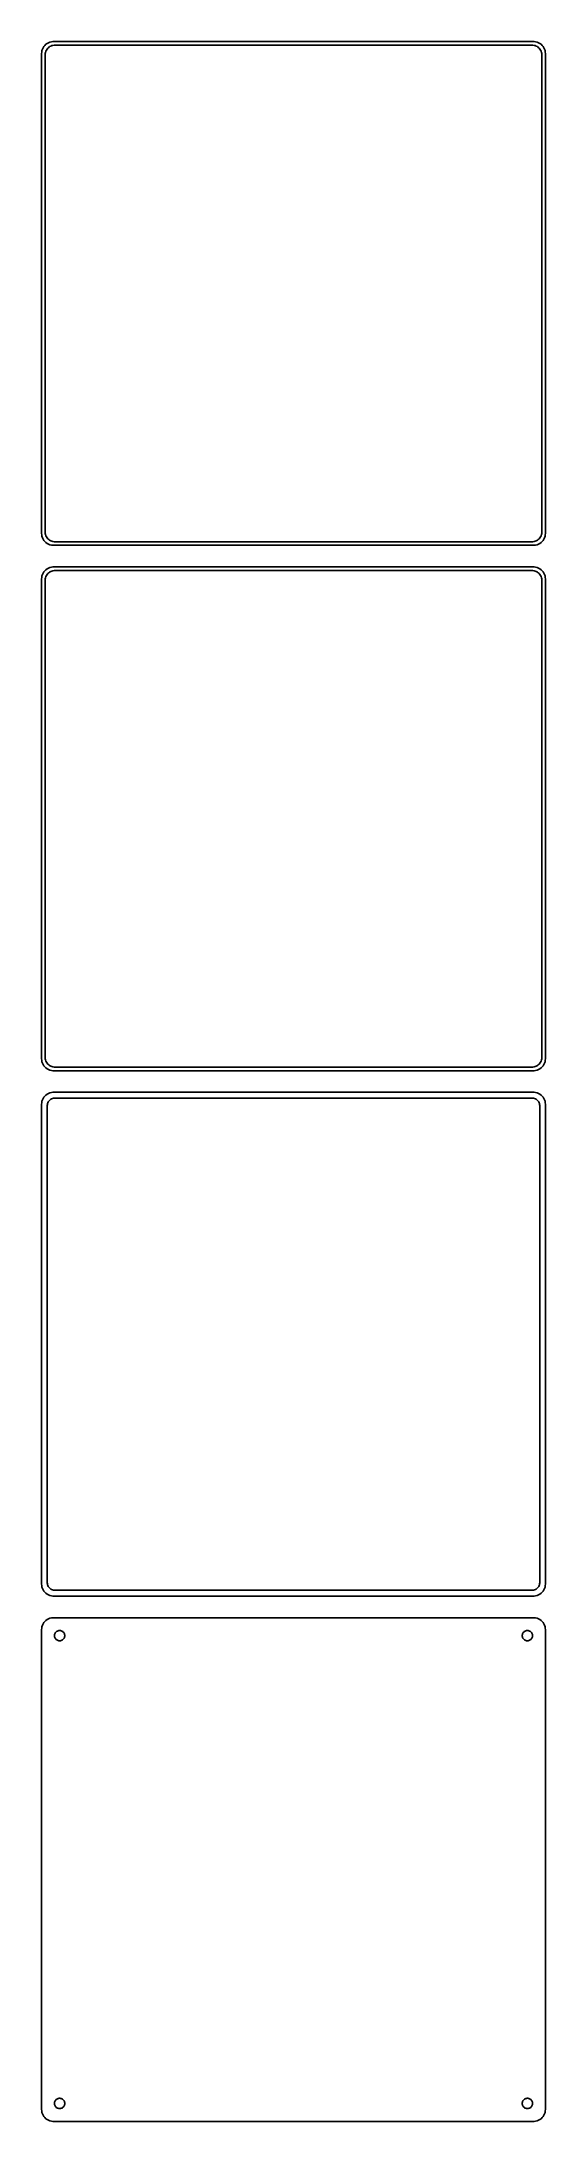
# Model space of a CAD drawing. Header units: metres. Extents: x -105 to 105, y 771 to 1638.
import ezdxf

# ---------------------------------------------------------------- set-up
doc = ezdxf.new("R2010")
doc.units = ezdxf.units.M

msp = doc.modelspace()

# ---------------------------------------------------------------- linework, layer by layer
for p, q in [((-104.961, 1633.63), (-105, 1633)), ((-105, 1633), (-105, 1433)), ((-104.843, 1634.24), (-104.961, 1633.63)), ((-104.649, 1634.84), (-104.843, 1634.24)), ((-104.382, 1635.41), (-104.649, 1634.84)), ((-104.045, 1635.94), (-104.382, 1635.41)), ((-103.645, 1636.42), (-104.045, 1635.94)), ((-103.187, 1636.85), (-103.645, 1636.42)), ((-103.5, 1632.5), (-103.468, 1633)), ((-103.5, 1433.5), (-103.5, 1632.5)), ((-103.468, 1633), (-103.374, 1633.49)), ((-103.374, 1633.49), (-103.219, 1633.97)), ((-103.219, 1633.97), (-103.005, 1634.43)), ((-102.679, 1637.22), (-103.187, 1636.85)), ((-103.005, 1634.43), (-102.736, 1634.85)), ((-102.736, 1634.85), (-102.416, 1635.24)), ((-102.129, 1637.52), (-102.679, 1637.22)), ((-102.416, 1635.24), (-102.05, 1635.58)), ((-101.545, 1637.76), (-102.129, 1637.52)), ((-102.05, 1635.58), (-101.643, 1635.88)), ((-101.643, 1635.88), (-101.203, 1636.12)), ((-100.937, 1637.91), (-101.545, 1637.76)), ((-101.203, 1636.12), (-100.736, 1636.3)), ((-100.314, 1637.99), (-100.937, 1637.91)), ((-100.736, 1636.3), (-100.25, 1636.43)), ((100.314, 1637.99), (-100.314, 1637.99)), ((-100.25, 1636.43), (-99.7512, 1636.49)), ((-99.7512, 1636.49), (99.7512, 1636.49)), ((99.7512, 1636.49), (100.25, 1636.43)), ((100.25, 1636.43), (100.736, 1636.3)), ((100.937, 1637.91), (100.314, 1637.99)), ((100.736, 1636.3), (101.203, 1636.12)), ((101.545, 1637.76), (100.937, 1637.91)), ((101.203, 1636.12), (101.643, 1635.88)), ((102.129, 1637.52), (101.545, 1637.76)), ((101.643, 1635.88), (102.05, 1635.58)), ((102.05, 1635.58), (102.416, 1635.24)), ((102.679, 1637.22), (102.129, 1637.52)), ((102.416, 1635.24), (102.736, 1634.85)), ((103.187, 1636.85), (102.679, 1637.22)), ((102.736, 1634.85), (103.005, 1634.43)), ((103.005, 1634.43), (103.219, 1633.97)), ((103.645, 1636.42), (103.187, 1636.85)), ((103.219, 1633.97), (103.374, 1633.49)), ((103.374, 1633.49), (103.468, 1633)), ((103.468, 1633), (103.5, 1632.5)), ((103.5, 1632.5), (103.5, 1433.5)), ((104.045, 1635.94), (103.645, 1636.42)), ((104.382, 1635.41), (104.045, 1635.94)), ((104.649, 1634.84), (104.382, 1635.41)), ((104.843, 1634.24), (104.649, 1634.84)), ((104.961, 1633.63), (104.843, 1634.24)), ((105, 1633), (104.961, 1633.63)), ((105, 1433), (105, 1633)), ((-105, 1433), (-104.961, 1432.37)), ((-104.961, 1432.37), (-104.843, 1431.76)), ((-104.843, 1431.76), (-104.649, 1431.16)), ((-104.649, 1431.16), (-104.382, 1430.59)), ((-104.382, 1430.59), (-104.045, 1430.06)), ((-103.468, 1433), (-103.5, 1433.5)), ((-103.374, 1432.51), (-103.468, 1433)), ((-103.219, 1432.03), (-103.374, 1432.51)), ((-103.005, 1431.57), (-103.219, 1432.03)), ((-102.736, 1431.15), (-103.005, 1431.57)), ((-102.416, 1430.76), (-102.736, 1431.15)), ((-102.05, 1430.42), (-102.416, 1430.76)), ((102.416, 1430.76), (102.05, 1430.42)), ((102.736, 1431.15), (102.416, 1430.76)), ((103.005, 1431.57), (102.736, 1431.15)), ((103.219, 1432.03), (103.005, 1431.57)), ((103.374, 1432.51), (103.219, 1432.03)), ((103.468, 1433), (103.374, 1432.51)), ((103.5, 1433.5), (103.468, 1433)), ((104.045, 1430.06), (104.382, 1430.59)), ((104.382, 1430.59), (104.649, 1431.16)), ((104.649, 1431.16), (104.843, 1431.76)), ((104.843, 1431.76), (104.961, 1432.37)), ((104.961, 1432.37), (105, 1433)), ((-104.045, 1430.06), (-103.645, 1429.58)), ((-103.645, 1429.58), (-103.187, 1429.15)), ((-103.187, 1429.15), (-102.679, 1428.78)), ((-102.679, 1428.78), (-102.129, 1428.48)), ((-102.129, 1428.48), (-101.545, 1428.24)), ((-101.643, 1430.12), (-102.05, 1430.42)), ((-101.203, 1429.88), (-101.643, 1430.12)), ((-101.545, 1428.24), (-100.937, 1428.09)), ((-100.736, 1429.7), (-101.203, 1429.88)), ((-100.937, 1428.09), (-100.314, 1428.01)), ((-100.25, 1429.57), (-100.736, 1429.7)), ((-100.314, 1428.01), (100.314, 1428.01)), ((-99.7512, 1429.51), (-100.25, 1429.57)), ((99.7512, 1429.51), (-99.7512, 1429.51)), ((100.25, 1429.57), (99.7512, 1429.51)), ((100.736, 1429.7), (100.25, 1429.57)), ((100.314, 1428.01), (100.937, 1428.09)), ((101.203, 1429.88), (100.736, 1429.7)), ((100.937, 1428.09), (101.545, 1428.24)), ((101.643, 1430.12), (101.203, 1429.88)), ((101.545, 1428.24), (102.129, 1428.48)), ((102.05, 1430.42), (101.643, 1430.12)), ((102.129, 1428.48), (102.679, 1428.78)), ((102.679, 1428.78), (103.187, 1429.15)), ((103.187, 1429.15), (103.645, 1429.58)), ((103.645, 1429.58), (104.045, 1430.06)), ((-104.961, 1414.63), (-105, 1414)), ((-105, 1414), (-105, 1214)), ((-104.843, 1415.24), (-104.961, 1414.63)), ((-104.649, 1415.84), (-104.843, 1415.24)), ((-104.382, 1416.41), (-104.649, 1415.84)), ((-104.045, 1416.94), (-104.382, 1416.41)), ((-103.645, 1417.42), (-104.045, 1416.94)), ((-103.187, 1417.85), (-103.645, 1417.42)), ((-103.5, 1413.5), (-103.468, 1414)), ((-103.5, 1214.5), (-103.5, 1413.5)), ((-103.468, 1414), (-103.374, 1414.49)), ((-103.374, 1414.49), (-103.219, 1414.97)), ((-103.219, 1414.97), (-103.005, 1415.43)), ((-102.679, 1418.22), (-103.187, 1417.85)), ((-103.005, 1415.43), (-102.736, 1415.85)), ((-102.736, 1415.85), (-102.416, 1416.24)), ((-102.129, 1418.52), (-102.679, 1418.22)), ((-102.416, 1416.24), (-102.05, 1416.58)), ((-101.545, 1418.76), (-102.129, 1418.52)), ((-102.05, 1416.58), (-101.643, 1416.88)), ((-101.643, 1416.88), (-101.203, 1417.12)), ((-100.937, 1418.91), (-101.545, 1418.76)), ((-101.203, 1417.12), (-100.736, 1417.3)), ((-100.314, 1418.99), (-100.937, 1418.91)), ((-100.736, 1417.3), (-100.25, 1417.43)), ((100.314, 1418.99), (-100.314, 1418.99)), ((-100.25, 1417.43), (-99.7512, 1417.49)), ((-99.7512, 1417.49), (99.7512, 1417.49)), ((99.7512, 1417.49), (100.25, 1417.43)), ((100.25, 1417.43), (100.736, 1417.3)), ((100.937, 1418.91), (100.314, 1418.99)), ((100.736, 1417.3), (101.203, 1417.12)), ((101.545, 1418.76), (100.937, 1418.91)), ((101.203, 1417.12), (101.643, 1416.88)), ((102.129, 1418.52), (101.545, 1418.76)), ((101.643, 1416.88), (102.05, 1416.58)), ((102.05, 1416.58), (102.416, 1416.24)), ((102.679, 1418.22), (102.129, 1418.52)), ((102.416, 1416.24), (102.736, 1415.85)), ((103.187, 1417.85), (102.679, 1418.22)), ((102.736, 1415.85), (103.005, 1415.43)), ((103.005, 1415.43), (103.219, 1414.97)), ((103.645, 1417.42), (103.187, 1417.85)), ((103.219, 1414.97), (103.374, 1414.49)), ((103.374, 1414.49), (103.468, 1414)), ((103.468, 1414), (103.5, 1413.5)), ((103.5, 1413.5), (103.5, 1214.5)), ((104.045, 1416.94), (103.645, 1417.42)), ((104.382, 1416.41), (104.045, 1416.94)), ((104.649, 1415.84), (104.382, 1416.41)), ((104.843, 1415.24), (104.649, 1415.84)), ((104.961, 1414.63), (104.843, 1415.24)), ((105, 1414), (104.961, 1414.63)), ((105, 1214), (105, 1414)), ((-105, 1214), (-104.961, 1213.37)), ((-103.468, 1214), (-103.5, 1214.5)), ((-103.374, 1213.51), (-103.468, 1214)), ((103.468, 1214), (103.374, 1213.51)), ((103.5, 1214.5), (103.468, 1214)), ((104.961, 1213.37), (105, 1214)), ((-104.961, 1213.37), (-104.843, 1212.76)), ((-104.843, 1212.76), (-104.649, 1212.16)), ((-104.649, 1212.16), (-104.382, 1211.59)), ((-104.382, 1211.59), (-104.045, 1211.06)), ((-104.045, 1211.06), (-103.645, 1210.58)), ((-103.645, 1210.58), (-103.187, 1210.15)), ((-103.219, 1213.03), (-103.374, 1213.51)), ((-103.005, 1212.57), (-103.219, 1213.03)), ((-103.187, 1210.15), (-102.679, 1209.78)), ((-102.736, 1212.15), (-103.005, 1212.57)), ((-102.416, 1211.76), (-102.736, 1212.15)), ((-102.679, 1209.78), (-102.129, 1209.48)), ((-102.05, 1211.42), (-102.416, 1211.76)), ((-102.129, 1209.48), (-101.545, 1209.24)), ((-101.643, 1211.12), (-102.05, 1211.42)), ((-101.203, 1210.88), (-101.643, 1211.12)), ((-101.545, 1209.24), (-100.937, 1209.09)), ((-100.736, 1210.7), (-101.203, 1210.88)), ((-100.937, 1209.09), (-100.314, 1209.01)), ((-100.25, 1210.57), (-100.736, 1210.7)), ((-100.314, 1209.01), (100.314, 1209.01)), ((-99.7512, 1210.51), (-100.25, 1210.57)), ((99.7512, 1210.51), (-99.7512, 1210.51)), ((100.25, 1210.57), (99.7512, 1210.51)), ((100.736, 1210.7), (100.25, 1210.57)), ((100.314, 1209.01), (100.937, 1209.09)), ((101.203, 1210.88), (100.736, 1210.7)), ((100.937, 1209.09), (101.545, 1209.24)), ((101.643, 1211.12), (101.203, 1210.88)), ((101.545, 1209.24), (102.129, 1209.48)), ((102.05, 1211.42), (101.643, 1211.12)), ((102.416, 1211.76), (102.05, 1211.42)), ((102.129, 1209.48), (102.679, 1209.78)), ((102.736, 1212.15), (102.416, 1211.76)), ((102.679, 1209.78), (103.187, 1210.15)), ((103.005, 1212.57), (102.736, 1212.15)), ((103.219, 1213.03), (103.005, 1212.57)), ((103.187, 1210.15), (103.645, 1210.58)), ((103.374, 1213.51), (103.219, 1213.03)), ((103.645, 1210.58), (104.045, 1211.06)), ((104.045, 1211.06), (104.382, 1211.59)), ((104.382, 1211.59), (104.649, 1212.16)), ((104.649, 1212.16), (104.843, 1212.76)), ((104.843, 1212.76), (104.961, 1213.37)), ((-104.649, 1196.84), (-104.843, 1196.24)), ((-104.382, 1197.41), (-104.649, 1196.84)), ((-104.045, 1197.94), (-104.382, 1197.41)), ((-103.645, 1198.42), (-104.045, 1197.94)), ((-103.187, 1198.85), (-103.645, 1198.42)), ((-102.679, 1199.22), (-103.187, 1198.85)), ((-102.129, 1199.52), (-102.679, 1199.22)), ((-101.545, 1199.76), (-102.129, 1199.52)), ((-102.018, 1196.33), (-101.769, 1196.63)), ((-101.769, 1196.63), (-101.484, 1196.9)), ((-100.937, 1199.91), (-101.545, 1199.76)), ((-101.484, 1196.9), (-101.168, 1197.13)), ((-101.168, 1197.13), (-100.825, 1197.32)), ((-100.314, 1199.99), (-100.937, 1199.91)), ((-100.825, 1197.32), (-100.462, 1197.46)), ((-100.462, 1197.46), (-100.083, 1197.56)), ((100.314, 1199.99), (-100.314, 1199.99)), ((-100.083, 1197.56), (-99.6955, 1197.61)), ((-99.6955, 1197.61), (99.6955, 1197.61)), ((99.6955, 1197.61), (100.083, 1197.56)), ((100.083, 1197.56), (100.462, 1197.46)), ((100.937, 1199.91), (100.314, 1199.99)), ((100.462, 1197.46), (100.825, 1197.32)), ((100.825, 1197.32), (101.168, 1197.13)), ((101.545, 1199.76), (100.937, 1199.91)), ((101.168, 1197.13), (101.484, 1196.9)), ((101.484, 1196.9), (101.769, 1196.63)), ((102.129, 1199.52), (101.545, 1199.76)), ((101.769, 1196.63), (102.018, 1196.33)), ((102.679, 1199.22), (102.129, 1199.52)), ((103.187, 1198.85), (102.679, 1199.22)), ((103.645, 1198.42), (103.187, 1198.85)), ((104.045, 1197.94), (103.645, 1198.42)), ((104.382, 1197.41), (104.045, 1197.94)), ((104.649, 1196.84), (104.382, 1197.41)), ((104.843, 1196.24), (104.649, 1196.84)), ((-104.961, 1195.63), (-105, 1195)), ((-105, 1195), (-105, 995)), ((-104.843, 1196.24), (-104.961, 1195.63)), ((-102.613, 1194.5), (-102.588, 1194.89)), ((-102.613, 995.5), (-102.613, 1194.5)), ((-102.588, 1194.89), (-102.515, 1195.27)), ((-102.515, 1195.27), (-102.394, 1195.65)), ((-102.394, 1195.65), (-102.228, 1196)), ((-102.228, 1196), (-102.018, 1196.33)), ((102.018, 1196.33), (102.228, 1196)), ((102.228, 1196), (102.394, 1195.65)), ((102.394, 1195.65), (102.515, 1195.27)), ((102.515, 1195.27), (102.588, 1194.89)), ((102.588, 1194.89), (102.613, 1194.5)), ((102.613, 1194.5), (102.613, 995.5)), ((104.961, 1195.63), (104.843, 1196.24)), ((105, 1195), (104.961, 1195.63)), ((105, 995), (105, 1195)), ((-105, 995), (-104.961, 994.373)), ((-104.961, 994.373), (-104.843, 993.757)), ((-104.843, 993.757), (-104.649, 993.159)), ((-104.649, 993.159), (-104.382, 992.591)), ((-104.382, 992.591), (-104.045, 992.061)), ((-104.045, 992.061), (-103.645, 991.577)), ((-103.645, 991.577), (-103.187, 991.147)), ((-103.187, 991.147), (-102.679, 990.778)), ((-102.679, 990.778), (-102.129, 990.476)), ((-102.588, 995.11), (-102.613, 995.5)), ((-102.515, 994.726), (-102.588, 995.11)), ((-102.394, 994.354), (-102.515, 994.726)), ((-102.228, 994), (-102.394, 994.354)), ((-102.018, 993.67), (-102.228, 994)), ((-102.129, 990.476), (-101.545, 990.245)), ((-101.769, 993.369), (-102.018, 993.67)), ((-101.484, 993.101), (-101.769, 993.369)), ((-101.545, 990.245), (-100.937, 990.089)), ((-101.168, 992.872), (-101.484, 993.101)), ((-100.825, 992.683), (-101.168, 992.872)), ((-100.937, 990.089), (-100.314, 990.01)), ((-100.462, 992.539), (-100.825, 992.683)), ((-100.083, 992.442), (-100.462, 992.539)), ((-100.314, 990.01), (100.314, 990.01)), ((-99.6955, 992.393), (-100.083, 992.442)), ((99.6955, 992.393), (-99.6955, 992.393)), ((100.083, 992.442), (99.6955, 992.393)), ((100.462, 992.539), (100.083, 992.442)), ((100.314, 990.01), (100.937, 990.089)), ((100.825, 992.683), (100.462, 992.539)), ((101.168, 992.872), (100.825, 992.683)), ((100.937, 990.089), (101.545, 990.245)), ((101.484, 993.101), (101.168, 992.872)), ((101.769, 993.369), (101.484, 993.101)), ((101.545, 990.245), (102.129, 990.476)), ((102.018, 993.67), (101.769, 993.369)), ((102.228, 994), (102.018, 993.67)), ((102.129, 990.476), (102.679, 990.778)), ((102.394, 994.354), (102.228, 994)), ((102.515, 994.726), (102.394, 994.354)), ((102.588, 995.11), (102.515, 994.726)), ((102.613, 995.5), (102.588, 995.11)), ((102.679, 990.778), (103.187, 991.147)), ((103.187, 991.147), (103.645, 991.577)), ((103.645, 991.577), (104.045, 992.061)), ((104.045, 992.061), (104.382, 992.591)), ((104.382, 992.591), (104.649, 993.159)), ((104.649, 993.159), (104.843, 993.757)), ((104.843, 993.757), (104.961, 994.373)), ((104.961, 994.373), (105, 995)), ((-103.187, 979.853), (-103.645, 979.423)), ((-102.679, 980.222), (-103.187, 979.853)), ((-102.129, 980.524), (-102.679, 980.222)), ((-101.545, 980.755), (-102.129, 980.524)), ((-100.937, 980.911), (-101.545, 980.755)), ((-100.314, 980.99), (-100.937, 980.911)), ((100.314, 980.99), (-100.314, 980.99)), ((100.937, 980.911), (100.314, 980.99)), ((101.545, 980.755), (100.937, 980.911)), ((102.129, 980.524), (101.545, 980.755)), ((102.679, 980.222), (102.129, 980.524)), ((103.187, 979.853), (102.679, 980.222)), ((103.645, 979.423), (103.187, 979.853)), ((-104.961, 976.627), (-105, 976)), ((-105, 976), (-105, 776)), ((-104.843, 977.243), (-104.961, 976.627)), ((-104.649, 977.841), (-104.843, 977.243)), ((-104.382, 978.409), (-104.649, 977.841)), ((-104.045, 978.939), (-104.382, 978.409)), ((-103.645, 979.423), (-104.045, 978.939)), ((-99.6353, 973.5), (-99.6185, 973.768)), ((-99.6185, 973.232), (-99.6353, 973.5)), ((-99.6185, 973.768), (-99.5682, 974.031)), ((-99.5682, 972.969), (-99.6185, 973.232)), ((-99.5682, 974.031), (-99.4853, 974.286)), ((-99.4853, 972.714), (-99.5682, 972.969)), ((-99.4853, 974.286), (-99.3712, 974.529)), ((-99.3712, 972.471), (-99.4853, 972.714)), ((-99.3712, 974.529), (-99.2275, 974.755)), ((-99.2275, 972.245), (-99.3712, 972.471)), ((-99.2275, 974.755), (-99.0566, 974.962)), ((-99.0566, 972.038), (-99.2275, 972.245)), ((-99.0566, 974.962), (-98.8611, 975.145)), ((-98.8611, 971.855), (-99.0566, 972.038)), ((-98.8611, 975.145), (-98.6441, 975.303)), ((-98.6441, 971.697), (-98.8611, 971.855)), ((-98.6441, 975.303), (-98.4092, 975.432)), ((-98.4092, 971.568), (-98.6441, 971.697)), ((-98.4092, 975.432), (-98.1598, 975.531)), ((-98.1598, 971.469), (-98.4092, 971.568)), ((-98.1598, 975.531), (-97.9001, 975.597)), ((-97.9001, 971.403), (-98.1598, 971.469)), ((-97.9001, 975.597), (-97.6341, 975.631)), ((-97.6341, 971.369), (-97.9001, 971.403)), ((-97.6341, 975.631), (-97.3659, 975.631)), ((-97.3659, 971.369), (-97.6341, 971.369)), ((-97.3659, 975.631), (-97.0999, 975.597)), ((-97.0999, 971.403), (-97.3659, 971.369)), ((-97.0999, 975.597), (-96.8401, 975.531)), ((-96.8401, 971.469), (-97.0999, 971.403)), ((-96.8401, 975.531), (-96.5908, 975.432)), ((-96.5908, 971.568), (-96.8401, 971.469)), ((-96.5908, 975.432), (-96.3559, 975.303)), ((-96.3559, 971.697), (-96.5908, 971.568)), ((-96.3559, 975.303), (-96.1389, 975.145)), ((-96.1389, 971.855), (-96.3559, 971.697)), ((-96.1389, 975.145), (-95.9434, 974.962)), ((-95.9434, 972.038), (-96.1389, 971.855)), ((-95.9434, 974.962), (-95.7725, 974.755)), ((-95.7725, 972.245), (-95.9434, 972.038)), ((-95.7725, 974.755), (-95.6288, 974.529)), ((-95.6288, 972.471), (-95.7725, 972.245)), ((-95.6288, 974.529), (-95.5146, 974.286)), ((-95.5146, 972.714), (-95.6288, 972.471)), ((-95.5146, 974.286), (-95.4318, 974.031)), ((-95.4318, 972.969), (-95.5146, 972.714)), ((-95.4318, 974.031), (-95.3815, 973.768)), ((-95.3815, 973.232), (-95.4318, 972.969)), ((-95.3815, 973.768), (-95.3647, 973.5)), ((-95.3647, 973.5), (-95.3815, 973.232)), ((95.3647, 973.5), (95.3815, 973.768)), ((95.3815, 973.232), (95.3647, 973.5)), ((95.3815, 973.768), (95.4318, 974.031)), ((95.4318, 972.969), (95.3815, 973.232)), ((95.4318, 974.031), (95.5146, 974.286)), ((95.5146, 972.714), (95.4318, 972.969)), ((95.5146, 974.286), (95.6288, 974.529)), ((95.6288, 972.471), (95.5146, 972.714)), ((95.6288, 974.529), (95.7725, 974.755)), ((95.7725, 972.245), (95.6288, 972.471)), ((95.7725, 974.755), (95.9434, 974.962)), ((95.9434, 972.038), (95.7725, 972.245)), ((95.9434, 974.962), (96.1389, 975.145)), ((96.1389, 971.855), (95.9434, 972.038)), ((96.1389, 975.145), (96.3559, 975.303)), ((96.3559, 971.697), (96.1389, 971.855)), ((96.3559, 975.303), (96.5908, 975.432)), ((96.5908, 971.568), (96.3559, 971.697)), ((96.5908, 975.432), (96.8401, 975.531)), ((96.8401, 971.469), (96.5908, 971.568)), ((96.8401, 975.531), (97.0999, 975.597)), ((97.0999, 971.403), (96.8401, 971.469)), ((97.0999, 975.597), (97.3659, 975.631)), ((97.3659, 971.369), (97.0999, 971.403)), ((97.3659, 975.631), (97.6341, 975.631)), ((97.6341, 971.369), (97.3659, 971.369)), ((97.6341, 975.631), (97.9001, 975.597)), ((97.9001, 971.403), (97.6341, 971.369)), ((97.9001, 975.597), (98.1598, 975.531)), ((98.1598, 971.469), (97.9001, 971.403)), ((98.1598, 975.531), (98.4092, 975.432)), ((98.4092, 971.568), (98.1598, 971.469)), ((98.4092, 975.432), (98.6441, 975.303)), ((98.6441, 971.697), (98.4092, 971.568)), ((98.6441, 975.303), (98.8611, 975.145)), ((98.8611, 971.855), (98.6441, 971.697)), ((98.8611, 975.145), (99.0566, 974.962)), ((99.0566, 972.038), (98.8611, 971.855)), ((99.0566, 974.962), (99.2275, 974.755)), ((99.2275, 972.245), (99.0566, 972.038)), ((99.2275, 974.755), (99.3712, 974.529)), ((99.3712, 972.471), (99.2275, 972.245)), ((99.3712, 974.529), (99.4853, 974.286)), ((99.4853, 972.714), (99.3712, 972.471)), ((99.4853, 974.286), (99.5682, 974.031)), ((99.5682, 972.969), (99.4853, 972.714)), ((99.5682, 974.031), (99.6185, 973.768)), ((99.6185, 973.232), (99.5682, 972.969)), ((99.6185, 973.768), (99.6353, 973.5)), ((99.6353, 973.5), (99.6185, 973.232)), ((104.045, 978.939), (103.645, 979.423)), ((104.382, 978.409), (104.045, 978.939)), ((104.649, 977.841), (104.382, 978.409)), ((104.843, 977.243), (104.649, 977.841)), ((104.961, 976.627), (104.843, 977.243)), ((105, 976), (104.961, 976.627)), ((105, 776), (105, 976)), ((-98.8611, 780.145), (-98.6441, 780.303)), ((-98.6441, 780.303), (-98.4092, 780.432)), ((-98.4092, 780.432), (-98.1598, 780.531)), ((-98.1598, 780.531), (-97.9001, 780.597)), ((-97.9001, 780.597), (-97.6341, 780.631)), ((-97.6341, 780.631), (-97.3659, 780.631)), ((-97.3659, 780.631), (-97.0999, 780.597)), ((-97.0999, 780.597), (-96.8401, 780.531)), ((-96.8401, 780.531), (-96.5908, 780.432)), ((-96.5908, 780.432), (-96.3559, 780.303)), ((-96.3559, 780.303), (-96.1389, 780.145)), ((96.1389, 780.145), (96.3559, 780.303)), ((96.3559, 780.303), (96.5908, 780.432)), ((96.5908, 780.432), (96.8401, 780.531)), ((96.8401, 780.531), (97.0999, 780.597)), ((97.0999, 780.597), (97.3659, 780.631)), ((97.3659, 780.631), (97.6341, 780.631)), ((97.6341, 780.631), (97.9001, 780.597)), ((97.9001, 780.597), (98.1598, 780.531)), ((98.1598, 780.531), (98.4092, 780.432)), ((98.4092, 780.432), (98.6441, 780.303)), ((98.6441, 780.303), (98.8611, 780.145)), ((-105, 776), (-104.961, 775.373)), ((-104.961, 775.373), (-104.843, 774.757)), ((-104.843, 774.757), (-104.649, 774.159)), ((-104.649, 774.159), (-104.382, 773.591)), ((-104.382, 773.591), (-104.045, 773.061)), ((-104.045, 773.061), (-103.645, 772.577)), ((-103.645, 772.577), (-103.187, 772.147)), ((-103.187, 772.147), (-102.679, 771.778)), ((-102.679, 771.778), (-102.129, 771.476)), ((-99.6353, 778.5), (-99.6185, 778.768)), ((-99.6185, 778.232), (-99.6353, 778.5)), ((-99.6185, 778.768), (-99.5682, 779.031)), ((-99.5682, 777.969), (-99.6185, 778.232)), ((-99.5682, 779.031), (-99.4853, 779.286)), ((-99.4853, 777.714), (-99.5682, 777.969)), ((-99.4853, 779.286), (-99.3712, 779.529)), ((-99.3712, 777.471), (-99.4853, 777.714)), ((-99.3712, 779.529), (-99.2275, 779.755)), ((-99.2275, 777.245), (-99.3712, 777.471)), ((-99.2275, 779.755), (-99.0566, 779.962)), ((-99.0566, 777.038), (-99.2275, 777.245)), ((-99.0566, 779.962), (-98.8611, 780.145)), ((-98.8611, 776.855), (-99.0566, 777.038)), ((-98.6441, 776.697), (-98.8611, 776.855)), ((-98.4092, 776.568), (-98.6441, 776.697)), ((-98.1598, 776.469), (-98.4092, 776.568)), ((-97.9001, 776.403), (-98.1598, 776.469)), ((-97.6341, 776.369), (-97.9001, 776.403)), ((-97.3659, 776.369), (-97.6341, 776.369)), ((-97.0999, 776.403), (-97.3659, 776.369)), ((-96.8401, 776.469), (-97.0999, 776.403)), ((-96.5908, 776.568), (-96.8401, 776.469)), ((-96.3559, 776.697), (-96.5908, 776.568)), ((-96.1389, 776.855), (-96.3559, 776.697)), ((-96.1389, 780.145), (-95.9434, 779.962)), ((-95.9434, 777.038), (-96.1389, 776.855)), ((-95.9434, 779.962), (-95.7725, 779.755)), ((-95.7725, 777.245), (-95.9434, 777.038)), ((-95.7725, 779.755), (-95.6288, 779.529)), ((-95.6288, 777.471), (-95.7725, 777.245)), ((-95.6288, 779.529), (-95.5146, 779.286)), ((-95.5146, 777.714), (-95.6288, 777.471)), ((-95.5146, 779.286), (-95.4318, 779.031)), ((-95.4318, 777.969), (-95.5146, 777.714)), ((-95.4318, 779.031), (-95.3815, 778.768)), ((-95.3815, 778.232), (-95.4318, 777.969)), ((-95.3815, 778.768), (-95.3647, 778.5)), ((-95.3647, 778.5), (-95.3815, 778.232)), ((95.3647, 778.5), (95.3815, 778.768)), ((95.3815, 778.232), (95.3647, 778.5)), ((95.3815, 778.768), (95.4318, 779.031)), ((95.4318, 777.969), (95.3815, 778.232)), ((95.4318, 779.031), (95.5146, 779.286)), ((95.5146, 777.714), (95.4318, 777.969)), ((95.5146, 779.286), (95.6288, 779.529)), ((95.6288, 777.471), (95.5146, 777.714)), ((95.6288, 779.529), (95.7725, 779.755)), ((95.7725, 777.245), (95.6288, 777.471)), ((95.7725, 779.755), (95.9434, 779.962)), ((95.9434, 777.038), (95.7725, 777.245)), ((95.9434, 779.962), (96.1389, 780.145)), ((96.1389, 776.855), (95.9434, 777.038)), ((96.3559, 776.697), (96.1389, 776.855)), ((96.5908, 776.568), (96.3559, 776.697)), ((96.8401, 776.469), (96.5908, 776.568)), ((97.0999, 776.403), (96.8401, 776.469)), ((97.3659, 776.369), (97.0999, 776.403)), ((97.6341, 776.369), (97.3659, 776.369)), ((97.9001, 776.403), (97.6341, 776.369)), ((98.1598, 776.469), (97.9001, 776.403)), ((98.4092, 776.568), (98.1598, 776.469)), ((98.6441, 776.697), (98.4092, 776.568)), ((98.8611, 776.855), (98.6441, 776.697)), ((98.8611, 780.145), (99.0566, 779.962)), ((99.0566, 777.038), (98.8611, 776.855)), ((99.0566, 779.962), (99.2275, 779.755)), ((99.2275, 777.245), (99.0566, 777.038)), ((99.2275, 779.755), (99.3712, 779.529)), ((99.3712, 777.471), (99.2275, 777.245)), ((99.3712, 779.529), (99.4853, 779.286)), ((99.4853, 777.714), (99.3712, 777.471)), ((99.4853, 779.286), (99.5682, 779.031)), ((99.5682, 777.969), (99.4853, 777.714)), ((99.5682, 779.031), (99.6185, 778.768)), ((99.6185, 778.232), (99.5682, 777.969)), ((99.6185, 778.768), (99.6353, 778.5)), ((99.6353, 778.5), (99.6185, 778.232)), ((102.129, 771.476), (102.679, 771.778)), ((102.679, 771.778), (103.187, 772.147)), ((103.187, 772.147), (103.645, 772.577)), ((103.645, 772.577), (104.045, 773.061)), ((104.045, 773.061), (104.382, 773.591)), ((104.382, 773.591), (104.649, 774.159)), ((104.649, 774.159), (104.843, 774.757)), ((104.843, 774.757), (104.961, 775.373)), ((104.961, 775.373), (105, 776)), ((-102.129, 771.476), (-101.545, 771.245)), ((-101.545, 771.245), (-100.937, 771.089)), ((-100.937, 771.089), (-100.314, 771.01)), ((-100.314, 771.01), (100.314, 771.01)), ((100.314, 771.01), (100.937, 771.089)), ((100.937, 771.089), (101.545, 771.245)), ((101.545, 771.245), (102.129, 771.476))]:
    msp.add_line(p, q)

doc.saveas('drawing.dxf')
